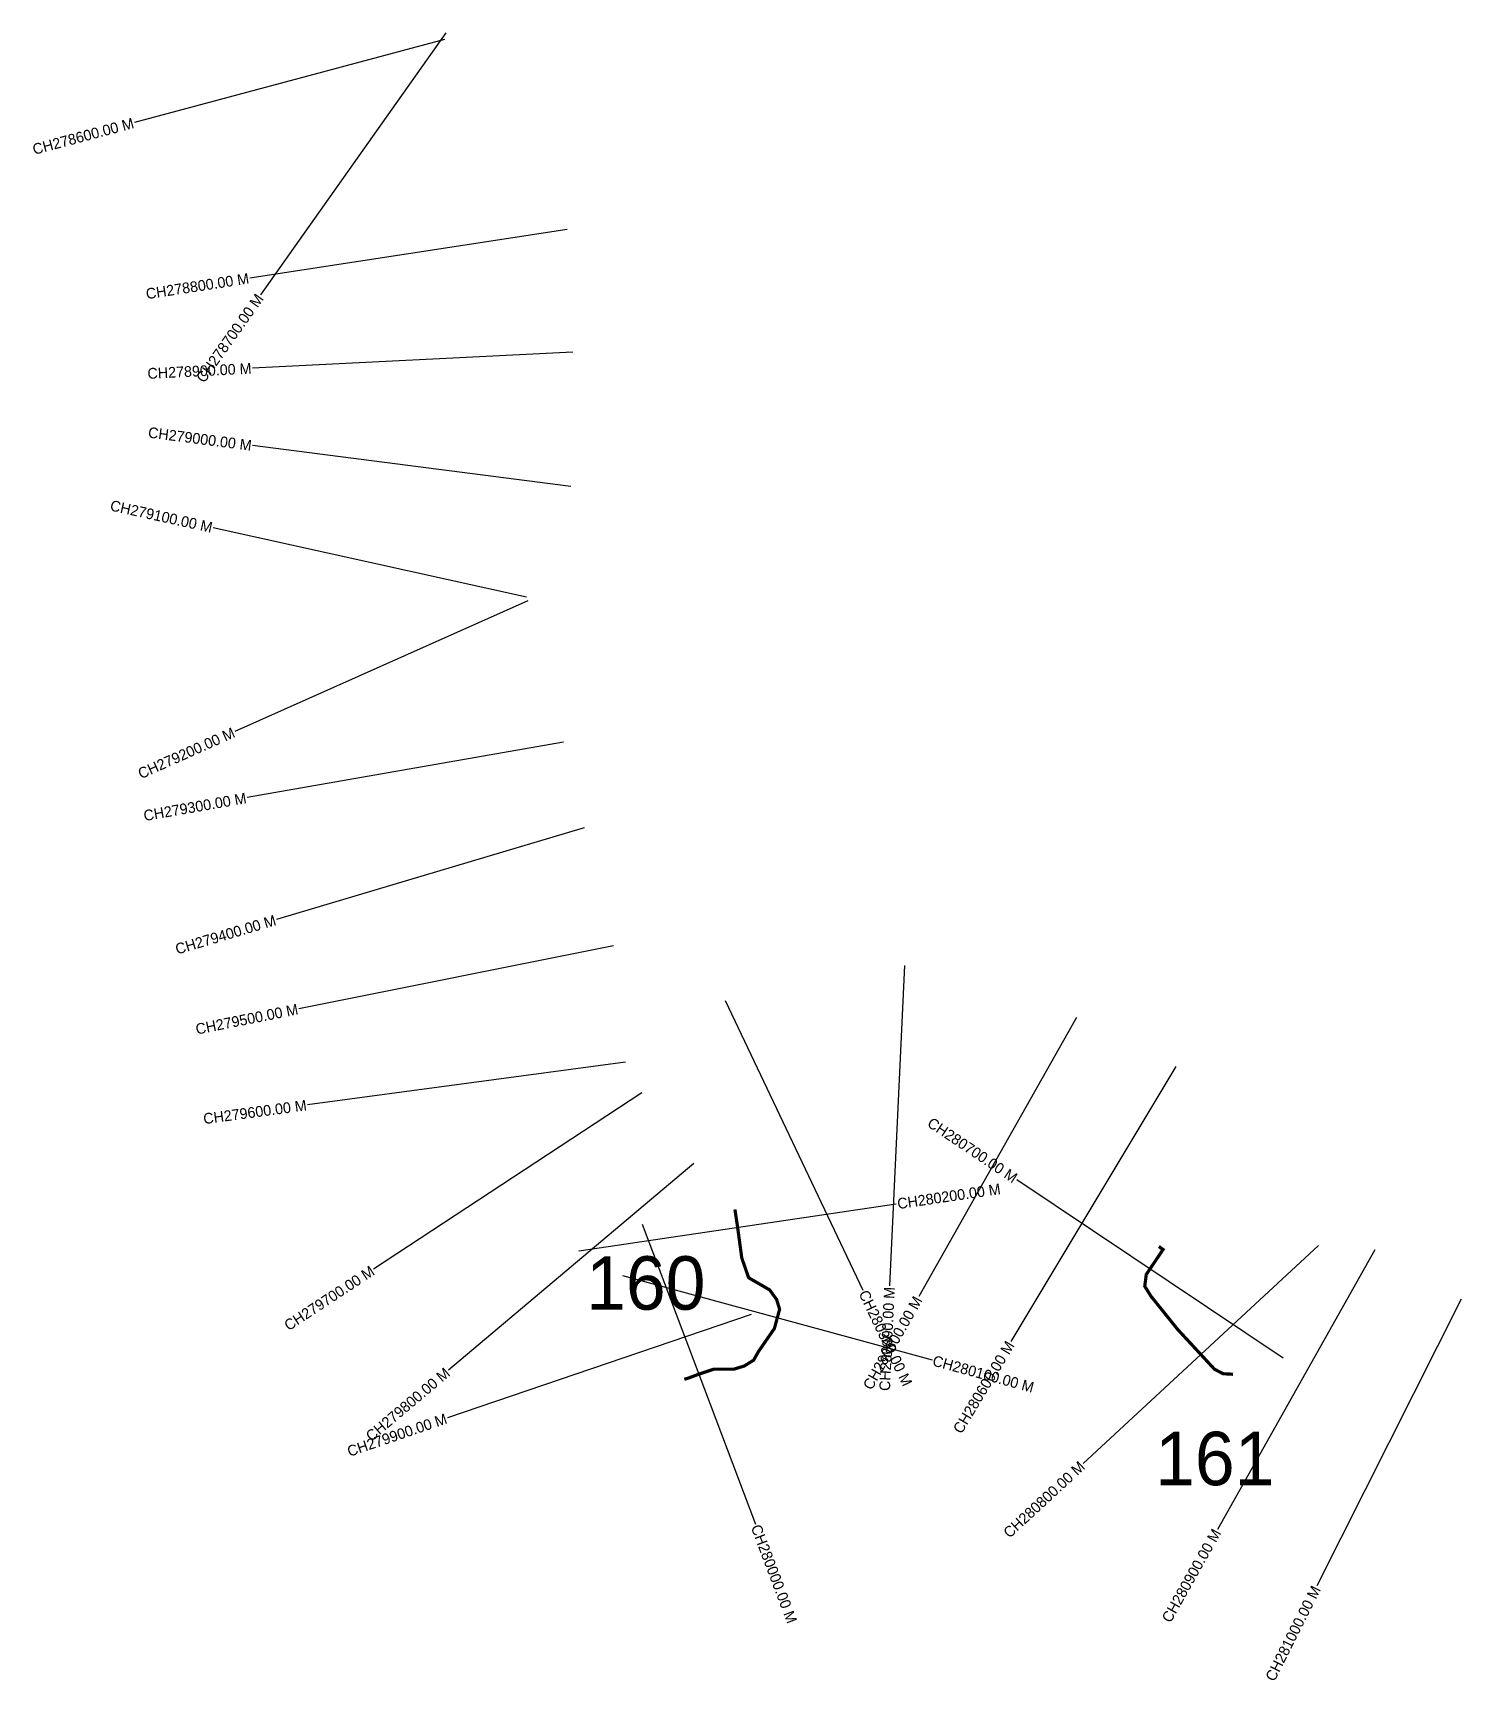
# Model space of a CAD drawing. Header units: feet. Extents: x 284923 to 291970, y 2024202 to 2027190.
# Drawn here: x 284923 to 286259, y 2024252 to 2025793 of the extents above; entities that cross this region are included whole.
import ezdxf
from ezdxf.enums import TextEntityAlignment as Align

# ---------------------------------------------------------------- set-up
doc = ezdxf.new("R2010")
doc.units = ezdxf.units.FT
doc.header["$MEASUREMENT"] = 0
for name, color, linetype in [('ARTIFICIALLY PROTECTED', 4, 'Continuous'), ('CS', 134, 'Continuous'), ('CSMark', 6, 'Continuous')]:
    doc.layers.add(name, color=color, linetype=linetype)

msp = doc.modelspace()

# ---------------------------------------------------------------- linework, layer by layer
at = {"layer": 'ARTIFICIALLY PROTECTED', "const_width": 3, "flags": 128}
for points in [[(285532.3, 2024533.5), (285536.3, 2024534.7), (285546.2, 2024538.4), (285560, 2024543), (285578.7, 2024543), (285588.3, 2024545.9), (285597.1, 2024551.4), (285601.6, 2024559.4), (285616.5, 2024581), (285621.4, 2024599), (285618.6, 2024608.1), (285612.1, 2024617.1), (285592.4, 2024628.5), (285586, 2024647.1), (285582.4, 2024673.8), (285579.6, 2024692.4)], [(285976, 2024657.7), (285979.9, 2024654.9), (285964.2, 2024631.5), (285962.8, 2024620.5), (285968.7, 2024611.1), (285993.6, 2024580.1), (286028, 2024542.9), (286036, 2024538.7), (286045.4, 2024538.2)]]:
    msp.add_lwpolyline(points, dxfattribs=at)
at = {"layer": 'CS'}
for p, q in [((285308.1, 2025786.7), (285018.3, 2025709.2)), ((285309.4, 2025792.9), (285136.1, 2025548)), ((285422.7, 2025609.2), (285126.2, 2025563.6)), ((285428.2, 2025494.2), (285128.6, 2025479.2)), ((285426.2, 2025368.6), (285128.7, 2025406.9)), ((285384.8, 2025265.2), (285091.9, 2025330)), ((285386, 2025261.8), (285112.1, 2025139.5)), ((285419.2, 2025129.5), (285123.7, 2025077.6)), ((285438.6, 2025049.2), (285151.1, 2024963.6)), ((285466.1, 2024938.9), (285171.9, 2024880)), ((285738.2, 2024920.6), (285724.1, 2024620.9)), ((285570.5, 2024887.9), (285699.2, 2024616.9)), ((285899, 2024872), (285751.5, 2024610.8)), ((285477.4, 2024830), (285180.1, 2024790.1)), ((285991.7, 2024826.2), (285837.7, 2024568.8)), ((285492.5, 2024801.5), (285241.8, 2024636.6)), ((285541.1, 2024735.5), (285311.8, 2024542)), ((286092.3, 2024553.1), (285843.1, 2024720.1)), ((285433.7, 2024653.8), (285730.5, 2024697.5)), ((285492.9, 2024678.7), (285598.7, 2024397.9)), ((286125.3, 2024658.5), (285905.2, 2024454.8)), ((286178, 2024654.6), (286030.8, 2024393.1)), ((285474.6, 2024630.7), (285764, 2024551.6)), ((286258.5, 2024608.3), (286123.8, 2024340.2)), ((285594.7, 2024594.2), (285310.8, 2024497.4))]:
    msp.add_line(p, q, dxfattribs=at)

# ---------------------------------------------------------------- texts
at = {"char_height": 50, "attachment_point": 1}
for s, insert in [('160', (285440.5, 2024648.6)), ('161', (285972.5, 2024484.4))]:
    msp.add_mtext_dynamic_manual_height_columns(s, width=84.374, gutter_width=1, heights=[74.2], dxfattribs=dict(at, insert=insert))
at = {"layer": 'CSMark'}
for s, rotation, p in [('CH278600.00 M', 14.9839, (285017.3, 2025708.9)), ('CH278800.00 M', 8.7362, (285125.2, 2025563.5)), ('CH278700.00 M', 54.7195, (285135.5, 2025547.2)), ('CH278900.00 M', 2.8657, (285127.6, 2025479.2)), ('CH279000.00 M', 352.6705, (285127.7, 2025407)), ('CH279100.00 M', 347.5269, (285090.9, 2025330.2)), ('CH279200.00 M', 24.0554, (285111.2, 2025139.1)), ('CH279300.00 M', 9.9767, (285122.7, 2025077.4)), ('CH279400.00 M', 16.5748, (285150.1, 2024963.3)), ('CH279500.00 M', 11.3149, (285171, 2024879.9)), ('CH279600.00 M', 7.6398, (285179.1, 2024790)), ('CH280700.00 M', 326.1615, (285842.2, 2024720.7)), ('CH279700.00 M', 33.3281, (285241, 2024636.1)), ('CH280500.00 M', 60.5494, (285751, 2024609.9)), ('CH280400.00 M', 87.3091, (285724.1, 2024619.9)), ('CH280600.00 M', 59.1161, (285837.2, 2024567.9)), ('CH279800.00 M', 40.1538, (285311, 2024541.4)), ('CH279900.00 M', 18.8383, (285309.8, 2024497.1)), ('CH280800.00 M', 42.7826, (285904.4, 2024454.1)), ('CH280900.00 M', 60.6293, (286030.3, 2024392.3)), ('CH281000.00 M', 63.3117, (286123.3, 2024339.3))]:
    msp.add_text(s, height=10, rotation=rotation, dxfattribs=at).set_placement(p, align=Align.MIDDLE_RIGHT)
for s, rotation, p in [('CH280200.00 M', 8.366, (285731.5, 2024697.6)), ('CH280300.00 M', 295.3981, (285699.6, 2024616)), ('CH280100.00 M', 344.7087, (285764.9, 2024551.3)), ('CH280000.00 M', 290.6432, (285599, 2024397))]:
    msp.add_text(s, height=10, rotation=rotation, dxfattribs=at).set_placement(p, align=Align.MIDDLE_LEFT)

doc.saveas('drawing.dxf')
